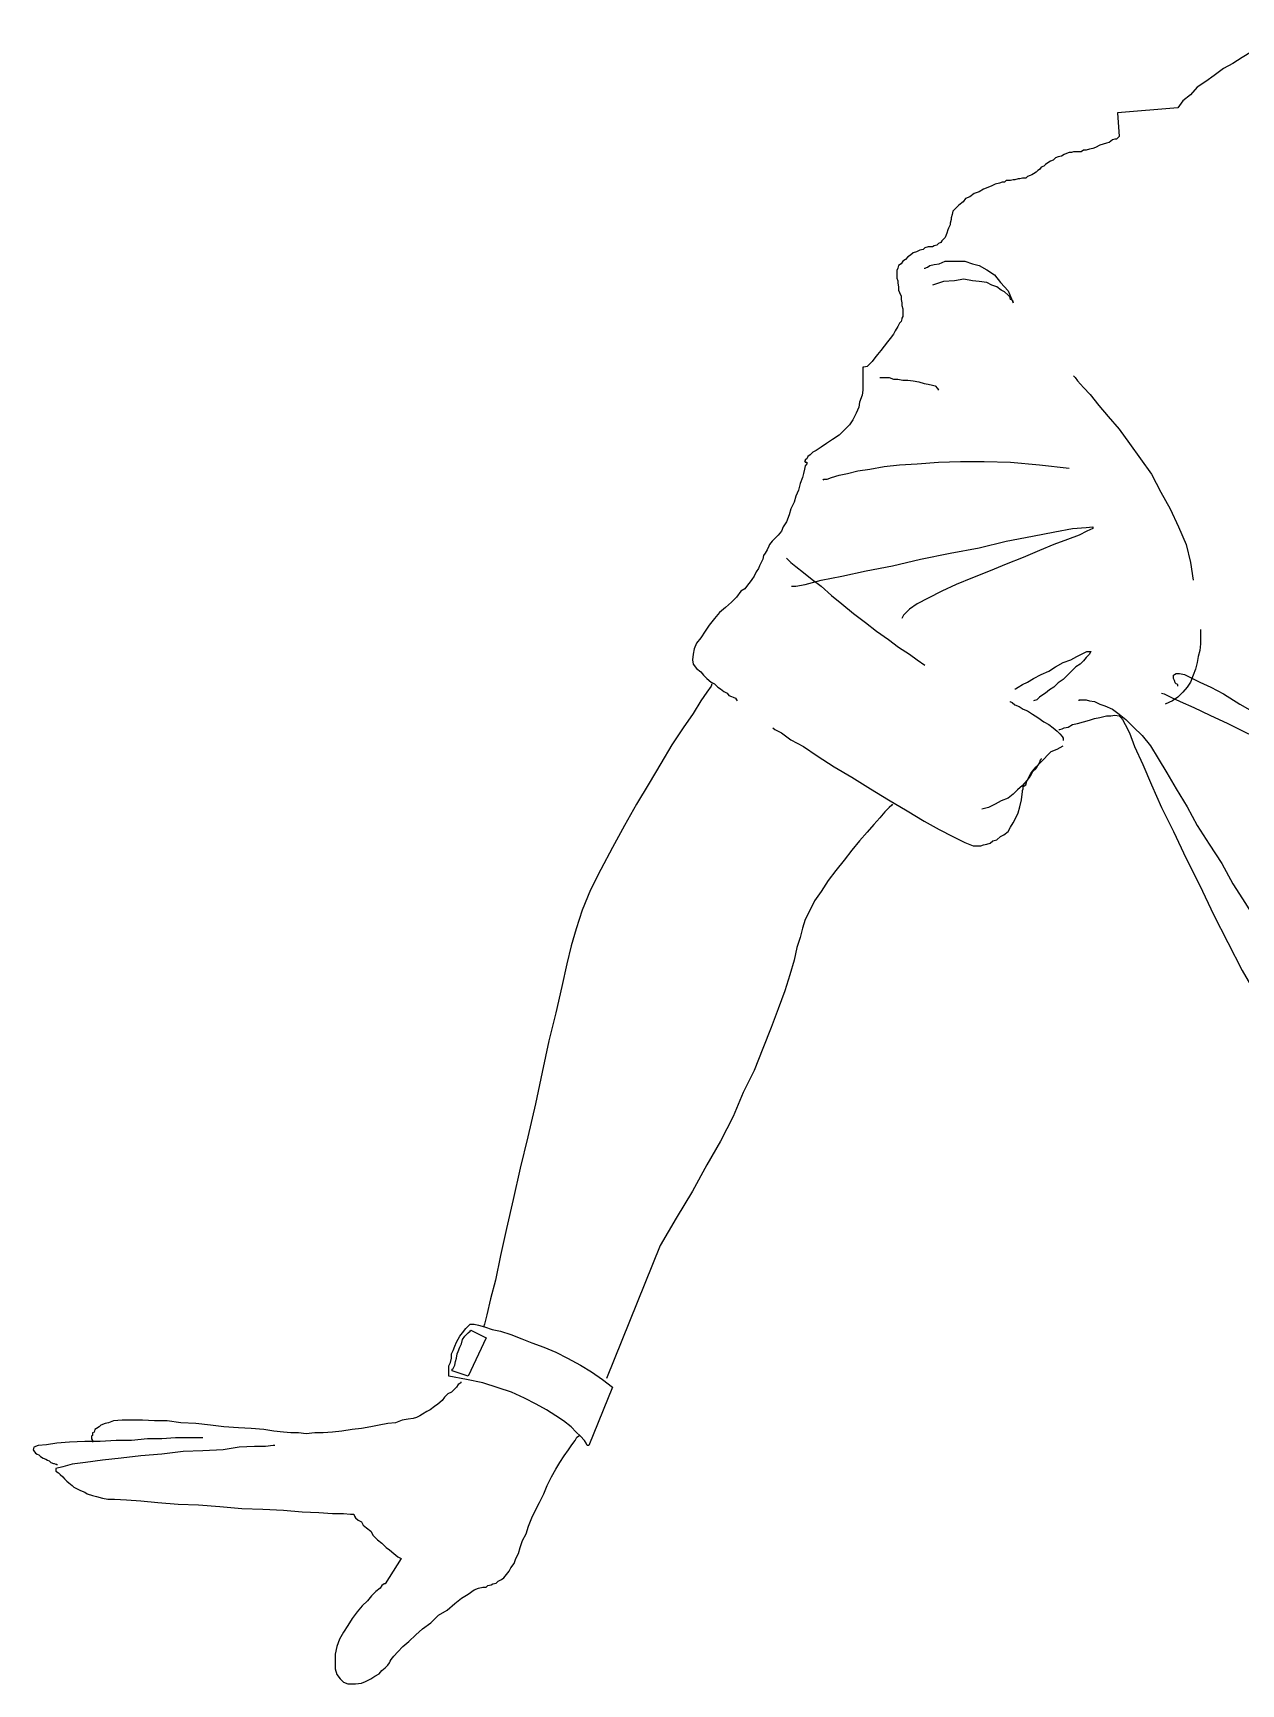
# Model space of a CAD drawing. Header units: millimetres. Extents: x -1627.97 to -1626.54, y 1778.14 to 1779.51.
# Drawn here: x -1627.966 to -1627.467, y 1778.616 to 1779.299 of the extents above; entities that cross this region are included whole.
import ezdxf

# ---------------------------------------------------------------- set-up
doc = ezdxf.new("R2010")
doc.units = ezdxf.units.MM
doc.header["$LTSCALE"] = 10
doc.layers.add('Humanos', color=2, linetype='Continuous')

msp = doc.modelspace()

# ---------------------------------------------------------------- linework, layer by layer
at = {"layer": 'Humanos'}
for points in [[(-1627.44641, 1779.29907), (-1627.44677, 1779.29907), (-1627.44816, 1779.29802), (-1627.44992, 1779.29732), (-1627.45238, 1779.29627), (-1627.45518, 1779.29486), (-1627.4587, 1779.29311), (-1627.46221, 1779.29135), (-1627.46607, 1779.28889), (-1627.46994, 1779.28643), (-1627.47379, 1779.28433), (-1627.47766, 1779.28151), (-1627.48117, 1779.27905), (-1627.48468, 1779.27661), (-1627.48748, 1779.27345), (-1627.49065, 1779.27099), (-1627.49275, 1779.26818)], [(-1627.49275, 1779.26818), (-1627.51767, 1779.26607), (-1627.51698, 1779.25624)], [(-1627.51698, 1779.25624), (-1627.51698, 1779.25624), (-1627.51767, 1779.25554), (-1627.51803, 1779.25519), (-1627.51874, 1779.25519), (-1627.51979, 1779.25483), (-1627.52119, 1779.25378), (-1627.52224, 1779.25344), (-1627.52364, 1779.25308), (-1627.52505, 1779.25273), (-1627.5268, 1779.25167), (-1627.52785, 1779.25133), (-1627.52926, 1779.25098), (-1627.53067, 1779.25062), (-1627.53172, 1779.25062), (-1627.53277, 1779.24992), (-1627.53348, 1779.24992)], [(-1627.53348, 1779.24992), (-1627.53453, 1779.24992), (-1627.53594, 1779.24992), (-1627.53664, 1779.24957), (-1627.53769, 1779.24957), (-1627.53874, 1779.24923), (-1627.53979, 1779.24887), (-1627.54086, 1779.24816), (-1627.54225, 1779.24782), (-1627.5433, 1779.24747), (-1627.54436, 1779.24641), (-1627.54541, 1779.24606), (-1627.54646, 1779.24536), (-1627.54751, 1779.24465), (-1627.54822, 1779.24395), (-1627.54927, 1779.2436), (-1627.54997, 1779.24255)], [(-1627.54997, 1779.24255), (-1627.55068, 1779.24219), (-1627.55138, 1779.2415), (-1627.55243, 1779.2408), (-1627.55314, 1779.24044), (-1627.55384, 1779.24009), (-1627.55489, 1779.23975), (-1627.5556, 1779.23904), (-1627.55699, 1779.23904), (-1627.55806, 1779.23868), (-1627.55875, 1779.23868), (-1627.56016, 1779.23834), (-1627.56086, 1779.23834), (-1627.56191, 1779.23798), (-1627.56262, 1779.23798), (-1627.56367, 1779.23798), (-1627.56437, 1779.23729)], [(-1627.56437, 1779.23729), (-1627.56542, 1779.23729), (-1627.56647, 1779.23693), (-1627.56823, 1779.23658), (-1627.56963, 1779.23588), (-1627.57139, 1779.23517), (-1627.57314, 1779.23447), (-1627.5749, 1779.23342), (-1627.57701, 1779.23271), (-1627.57877, 1779.23132), (-1627.58052, 1779.23061), (-1627.58157, 1779.22921), (-1627.58333, 1779.22781), (-1627.58438, 1779.22675), (-1627.58579, 1779.22535), (-1627.58613, 1779.22394), (-1627.58649, 1779.22253)], [(-1627.58649, 1779.22253), (-1627.58649, 1779.22184), (-1627.58684, 1779.22043), (-1627.58684, 1779.21973), (-1627.58754, 1779.21833), (-1627.58789, 1779.21763), (-1627.58825, 1779.21622), (-1627.58859, 1779.21551), (-1627.58895, 1779.21446), (-1627.58964, 1779.21376), (-1627.59035, 1779.21305), (-1627.5907, 1779.21236), (-1627.59175, 1779.212), (-1627.59246, 1779.2113), (-1627.59351, 1779.21095), (-1627.59421, 1779.21059), (-1627.59526, 1779.21059)], [(-1627.59526, 1779.21059), (-1627.59597, 1779.21059), (-1627.59738, 1779.21025), (-1627.59807, 1779.20954), (-1627.59948, 1779.2092), (-1627.60089, 1779.20849), (-1627.60228, 1779.20815), (-1627.60333, 1779.20708), (-1627.6044, 1779.20639), (-1627.60545, 1779.20533), (-1627.6065, 1779.20464), (-1627.6072, 1779.20358), (-1627.60825, 1779.20287), (-1627.60861, 1779.20182), (-1627.60896, 1779.20077), (-1627.60896, 1779.19972), (-1627.60896, 1779.19902)], [(-1627.59738, 1779.20148), (-1627.59738, 1779.20182), (-1627.59631, 1779.20218), (-1627.59526, 1779.20287), (-1627.59351, 1779.20323), (-1627.59141, 1779.20358), (-1627.58895, 1779.20464), (-1627.58649, 1779.20464), (-1627.58403, 1779.20464), (-1627.58087, 1779.20464), (-1627.57772, 1779.20358), (-1627.5749, 1779.20287), (-1627.57175, 1779.20112), (-1627.56858, 1779.19902), (-1627.56613, 1779.19585), (-1627.56296, 1779.19234), (-1627.56086, 1779.18742)], [(-1627.60896, 1779.19902), (-1627.60896, 1779.19761), (-1627.60861, 1779.19656), (-1627.60861, 1779.19551), (-1627.60825, 1779.1941), (-1627.60825, 1779.1927), (-1627.60791, 1779.19164), (-1627.6072, 1779.19024), (-1627.6072, 1779.18883), (-1627.60686, 1779.18742), (-1627.60686, 1779.18637), (-1627.6065, 1779.18498), (-1627.6065, 1779.18357), (-1627.6065, 1779.18286), (-1627.6065, 1779.18181), (-1627.60686, 1779.18111), (-1627.60686, 1779.18076)], [(-1627.56086, 1779.18742), (-1627.56086, 1779.18813), (-1627.56121, 1779.18849), (-1627.56191, 1779.18883), (-1627.56227, 1779.18988), (-1627.56296, 1779.19059), (-1627.56437, 1779.192), (-1627.56578, 1779.1927), (-1627.56753, 1779.1941), (-1627.56963, 1779.1948), (-1627.57175, 1779.19585), (-1627.5749, 1779.19621), (-1627.57772, 1779.19656), (-1627.58123, 1779.19726), (-1627.58508, 1779.19656), (-1627.58964, 1779.19621), (-1627.59421, 1779.1948)], [(-1627.60686, 1779.18076), (-1627.6072, 1779.1797), (-1627.60791, 1779.17901), (-1627.60861, 1779.1776), (-1627.60966, 1779.17585), (-1627.61037, 1779.17444), (-1627.61176, 1779.17268), (-1627.61282, 1779.17129), (-1627.61422, 1779.16953), (-1627.61563, 1779.16776), (-1627.61703, 1779.16601), (-1627.61809, 1779.16461), (-1627.61914, 1779.1632), (-1627.62019, 1779.16215), (-1627.62124, 1779.1611), (-1627.62265, 1779.16074), (-1627.62299, 1779.16074)], [(-1627.62299, 1779.16074), (-1627.62299, 1779.1604), (-1627.62299, 1779.15969), (-1627.62299, 1779.15864), (-1627.62299, 1779.15724), (-1627.62299, 1779.15548), (-1627.62299, 1779.15338), (-1627.62299, 1779.15127), (-1627.62335, 1779.14917), (-1627.6244, 1779.14635), (-1627.62475, 1779.14425), (-1627.62581, 1779.14179), (-1627.62721, 1779.13898), (-1627.62862, 1779.13687), (-1627.63072, 1779.13477), (-1627.63283, 1779.13266), (-1627.63564, 1779.1309)], [(-1627.61598, 1779.15653), (-1627.61563, 1779.15653), (-1627.61458, 1779.15653), (-1627.61388, 1779.15653), (-1627.61212, 1779.15653), (-1627.61037, 1779.15584), (-1627.60861, 1779.15584), (-1627.6065, 1779.15548), (-1627.6044, 1779.15548), (-1627.60228, 1779.15514), (-1627.59982, 1779.15478), (-1627.59772, 1779.15407), (-1627.59597, 1779.15373), (-1627.59421, 1779.15338), (-1627.59316, 1779.15302), (-1627.5921, 1779.15197), (-1627.59175, 1779.15127)], [(-1627.53594, 1779.15724), (-1627.53523, 1779.15653), (-1627.53418, 1779.15514), (-1627.53172, 1779.15232), (-1627.52892, 1779.14951), (-1627.52539, 1779.14495), (-1627.52154, 1779.14038), (-1627.51698, 1779.13512), (-1627.51277, 1779.12915), (-1627.50819, 1779.12283), (-1627.50363, 1779.11652), (-1627.49978, 1779.10914), (-1627.49591, 1779.10212), (-1627.4924, 1779.09474), (-1627.48924, 1779.08738), (-1627.48748, 1779.08), (-1627.48643, 1779.07262)], [(-1627.63564, 1779.1309), (-1627.6381, 1779.12915), (-1627.64021, 1779.12775), (-1627.64231, 1779.12634), (-1627.64372, 1779.12564), (-1627.64477, 1779.12459), (-1627.64582, 1779.12388), (-1627.64618, 1779.12283), (-1627.64687, 1779.12249), (-1627.64687, 1779.12213), (-1627.64723, 1779.12178), (-1627.64687, 1779.12178), (-1627.64687, 1779.12178), (-1627.64687, 1779.12142), (-1627.64687, 1779.12142), (-1627.64618, 1779.12142), (-1627.64618, 1779.12142)], [(-1627.64618, 1779.12142), (-1627.64618, 1779.12073), (-1627.64687, 1779.12003), (-1627.64723, 1779.11862), (-1627.64757, 1779.11686), (-1627.64793, 1779.11511), (-1627.64898, 1779.11265), (-1627.64969, 1779.10985), (-1627.65074, 1779.10739), (-1627.65144, 1779.10493), (-1627.65284, 1779.10212), (-1627.65354, 1779.09966), (-1627.65459, 1779.09686), (-1627.656, 1779.09474), (-1627.65671, 1779.09299), (-1627.6581, 1779.09123), (-1627.65881, 1779.09053)], [(-1627.6395, 1779.11406), (-1627.63915, 1779.1144), (-1627.63775, 1779.1144), (-1627.636, 1779.11511), (-1627.63283, 1779.11616), (-1627.62932, 1779.11686), (-1627.62511, 1779.11791), (-1627.62019, 1779.11862), (-1627.61422, 1779.11967), (-1627.60791, 1779.12037), (-1627.60053, 1779.12073), (-1627.59175, 1779.12142), (-1627.58262, 1779.12178), (-1627.5728, 1779.12178), (-1627.56191, 1779.12142), (-1627.54997, 1779.12037), (-1627.53769, 1779.11896)], [(-1627.65881, 1779.09053), (-1627.65986, 1779.08948), (-1627.66056, 1779.08878), (-1627.66162, 1779.08738), (-1627.66197, 1779.08668), (-1627.66267, 1779.08527), (-1627.66338, 1779.08386), (-1627.66407, 1779.08281), (-1627.66443, 1779.08141), (-1627.66513, 1779.08), (-1627.66582, 1779.07859), (-1627.66618, 1779.07754), (-1627.66723, 1779.07613), (-1627.66794, 1779.07438), (-1627.66899, 1779.07298), (-1627.66969, 1779.07193), (-1627.67074, 1779.07052)], [(-1627.65249, 1779.07016), (-1627.65074, 1779.07016), (-1627.64687, 1779.07087), (-1627.64021, 1779.07262), (-1627.63178, 1779.07438), (-1627.6216, 1779.07649), (-1627.61071, 1779.07859), (-1627.59913, 1779.08141), (-1627.58684, 1779.08386), (-1627.5749, 1779.08597), (-1627.56367, 1779.08878), (-1627.55278, 1779.09089), (-1627.54366, 1779.09264), (-1627.53628, 1779.09404), (-1627.53067, 1779.0944), (-1627.52785, 1779.09474), (-1627.52785, 1779.09404)], [(-1627.52785, 1779.09404), (-1627.53031, 1779.09299), (-1627.53348, 1779.09123), (-1627.5384, 1779.08948), (-1627.54401, 1779.08738), (-1627.54997, 1779.08492), (-1627.55665, 1779.0821), (-1627.56367, 1779.0793), (-1627.57034, 1779.07649), (-1627.57772, 1779.07369), (-1627.58438, 1779.07087), (-1627.59035, 1779.06806), (-1627.59597, 1779.06526), (-1627.60053, 1779.0628), (-1627.60369, 1779.06069), (-1627.60615, 1779.05824), (-1627.60686, 1779.05683)], [(-1627.65459, 1779.08176), (-1627.65425, 1779.08141), (-1627.65284, 1779.08), (-1627.65074, 1779.07825), (-1627.64757, 1779.07579), (-1627.64406, 1779.07298), (-1627.64021, 1779.07016), (-1627.636, 1779.06631), (-1627.63178, 1779.0628), (-1627.62686, 1779.05893), (-1627.62194, 1779.05508), (-1627.61738, 1779.05157), (-1627.61247, 1779.04806), (-1627.60825, 1779.04489), (-1627.60369, 1779.04209), (-1627.60053, 1779.03963), (-1627.59738, 1779.03752)], [(-1627.67074, 1779.07052), (-1627.67179, 1779.06911), (-1627.67355, 1779.06806), (-1627.67532, 1779.06561), (-1627.67742, 1779.0635), (-1627.67988, 1779.06139), (-1627.68234, 1779.05929), (-1627.68444, 1779.05683), (-1627.68655, 1779.05403), (-1627.6883, 1779.05157), (-1627.69006, 1779.04875), (-1627.69181, 1779.04665), (-1627.69286, 1779.04419), (-1627.69321, 1779.04209), (-1627.69357, 1779.03963), (-1627.69321, 1779.03788), (-1627.69181, 1779.03612)], [(-1627.48327, 1779.05227), (-1627.48327, 1779.05191), (-1627.48327, 1779.05086), (-1627.48327, 1779.04981), (-1627.48327, 1779.04806), (-1627.48327, 1779.0463), (-1627.48363, 1779.04349), (-1627.48432, 1779.04103), (-1627.48468, 1779.03858), (-1627.48538, 1779.03576), (-1627.48643, 1779.0333), (-1627.48748, 1779.0305), (-1627.48889, 1779.0284), (-1627.49065, 1779.02628), (-1627.49275, 1779.02418), (-1627.49486, 1779.02277), (-1627.49801, 1779.02138)], [(-1627.56016, 1779.02769), (-1627.55981, 1779.02769), (-1627.55875, 1779.0284), (-1627.55699, 1779.02945), (-1627.55489, 1779.0305), (-1627.55243, 1779.03191), (-1627.54927, 1779.03366), (-1627.54612, 1779.03506), (-1627.5433, 1779.03683), (-1627.54015, 1779.03858), (-1627.53699, 1779.03963), (-1627.53453, 1779.04103), (-1627.53172, 1779.04243), (-1627.53031, 1779.04314), (-1627.52892, 1779.04314), (-1627.52856, 1779.04314), (-1627.52892, 1779.04279)], [(-1627.52892, 1779.04279), (-1627.52926, 1779.04209), (-1627.53067, 1779.04068), (-1627.53172, 1779.03927), (-1627.53312, 1779.03788), (-1627.53489, 1779.03683), (-1627.53664, 1779.03506), (-1627.5384, 1779.0333), (-1627.54015, 1779.03155), (-1627.54225, 1779.03015), (-1627.54401, 1779.0284), (-1627.54576, 1779.02733), (-1627.54751, 1779.02594), (-1627.54892, 1779.02489), (-1627.54997, 1779.02418), (-1627.55102, 1779.02313), (-1627.55243, 1779.02277)], [(-1627.69181, 1779.03612), (-1627.69006, 1779.03471), (-1627.68901, 1779.0333), (-1627.6876, 1779.03191), (-1627.68584, 1779.0305), (-1627.68444, 1779.02979), (-1627.68304, 1779.0284), (-1627.68198, 1779.02769), (-1627.68058, 1779.02664), (-1627.67917, 1779.02594), (-1627.67847, 1779.02489), (-1627.67742, 1779.02453), (-1627.67671, 1779.02418), (-1627.67566, 1779.02382), (-1627.67532, 1779.02313), (-1627.67532, 1779.02313), (-1627.67496, 1779.02277)], [(-1627.68549, 1779.02979), (-1627.68584, 1779.02874), (-1627.6876, 1779.02628), (-1627.69006, 1779.02277), (-1627.69321, 1779.01751), (-1627.69742, 1779.01154), (-1627.702, 1779.00452), (-1627.70656, 1778.9968), (-1627.71147, 1778.98872), (-1627.71674, 1778.97994), (-1627.72166, 1778.97117), (-1627.72656, 1778.96204), (-1627.73148, 1778.95292), (-1627.73569, 1778.94449), (-1627.7392, 1778.93606), (-1627.74166, 1778.92834), (-1627.74376, 1778.92132)], [(-1627.49275, 1779.02874), (-1627.49275, 1779.02945), (-1627.49345, 1779.02979), (-1627.49381, 1779.03015), (-1627.49416, 1779.0312), (-1627.4945, 1779.03191), (-1627.4945, 1779.03296), (-1627.4945, 1779.0333), (-1627.49416, 1779.03366), (-1627.49345, 1779.03401), (-1627.49206, 1779.03401), (-1627.48994, 1779.03366), (-1627.48714, 1779.03225), (-1627.48363, 1779.0305), (-1627.47905, 1779.0284), (-1627.47379, 1779.02558), (-1627.46712, 1779.02138)], [(-1627.56227, 1779.02243), (-1627.56227, 1779.02243), (-1627.56121, 1779.02207), (-1627.56016, 1779.02102), (-1627.5584, 1779.02031), (-1627.55665, 1779.01926), (-1627.55489, 1779.01856), (-1627.55278, 1779.01716), (-1627.55068, 1779.01576), (-1627.54822, 1779.014), (-1627.54612, 1779.01295), (-1627.54436, 1779.01154), (-1627.54261, 1779.01013), (-1627.54155, 1779.00908), (-1627.5405, 1779.00803), (-1627.54015, 1779.00733), (-1627.54015, 1779.00628)], [(-1627.53348, 1779.02277), (-1627.53348, 1779.02313), (-1627.53277, 1779.02313), (-1627.53172, 1779.02313), (-1627.53067, 1779.02313), (-1627.52926, 1779.02277), (-1627.52716, 1779.02243), (-1627.52505, 1779.02138), (-1627.52295, 1779.02067), (-1627.51979, 1779.01926), (-1627.51698, 1779.01716), (-1627.51416, 1779.01505), (-1627.51101, 1779.01189), (-1627.5075, 1779.00838), (-1627.50398, 1779.00416), (-1627.50083, 1778.9989), (-1627.49732, 1778.99293)], [(-1627.49942, 1779.02594), (-1627.49837, 1779.02558), (-1627.49557, 1779.02418), (-1627.4917, 1779.02243), (-1627.48609, 1779.01997), (-1627.47941, 1779.01681), (-1627.47204, 1779.0133), (-1627.46431, 1779.00944), (-1627.45588, 1779.00557), (-1627.44782, 1779.00172), (-1627.43939, 1778.99785), (-1627.43166, 1778.99364), (-1627.42465, 1778.99047), (-1627.41832, 1778.98732), (-1627.41305, 1778.9845), (-1627.4092, 1778.98311), (-1627.40708, 1778.98135)], [(-1627.54191, 1779.01084), (-1627.54155, 1779.01084), (-1627.5405, 1779.0112), (-1627.53979, 1779.01154), (-1627.53804, 1779.01189), (-1627.53628, 1779.01295), (-1627.53418, 1779.0133), (-1627.53172, 1779.014), (-1627.52926, 1779.01471), (-1627.52716, 1779.01541), (-1627.52505, 1779.01576), (-1627.52224, 1779.01646), (-1627.52049, 1779.01646), (-1627.51874, 1779.01681), (-1627.51698, 1779.01646), (-1627.51628, 1779.01576), (-1627.51557, 1779.01505)], [(-1627.51557, 1779.01505), (-1627.51452, 1779.01295), (-1627.51277, 1779.00944), (-1627.51065, 1779.00382), (-1627.50714, 1778.99644), (-1627.50363, 1778.98803), (-1627.49942, 1778.97853), (-1627.4945, 1778.96871), (-1627.48924, 1778.95748), (-1627.48363, 1778.94625), (-1627.478, 1778.93431), (-1627.47204, 1778.92272), (-1627.46607, 1778.91114), (-1627.45975, 1778.90025), (-1627.45378, 1778.88936), (-1627.44782, 1778.87989), (-1627.44219, 1778.87077)], [(-1627.46712, 1779.02138), (-1627.45905, 1779.01681), (-1627.44921, 1779.01084), (-1627.43763, 1779.00347), (-1627.42535, 1778.99504), (-1627.41166, 1778.98627), (-1627.39831, 1778.97714), (-1627.38462, 1778.96766), (-1627.37093, 1778.95818), (-1627.35794, 1778.94905), (-1627.346, 1778.94062), (-1627.33512, 1778.93219), (-1627.326, 1778.92483), (-1627.31862, 1778.9185), (-1627.3137, 1778.9136), (-1627.31124, 1778.91009), (-1627.31195, 1778.90797)], [(-1627.66022, 1779.01154), (-1627.65951, 1779.01084), (-1627.65671, 1779.00944), (-1627.65284, 1779.00662), (-1627.64757, 1779.00382), (-1627.64196, 1778.99995), (-1627.63493, 1778.99539), (-1627.62757, 1778.99118), (-1627.61984, 1778.98627), (-1627.61247, 1778.9817), (-1627.60474, 1778.97714), (-1627.59772, 1778.97292), (-1627.59141, 1778.96942), (-1627.58579, 1778.96661), (-1627.58087, 1778.96415), (-1627.57736, 1778.96274), (-1627.5756, 1778.96274)], [(-1627.55699, 1778.98521), (-1627.55699, 1778.98521), (-1627.55699, 1778.98557), (-1627.55665, 1778.98627), (-1627.55665, 1778.98732), (-1627.5556, 1778.98803), (-1627.55524, 1778.98942), (-1627.55453, 1778.99083), (-1627.55348, 1778.99259), (-1627.55278, 1778.99364), (-1627.55138, 1778.99539), (-1627.54997, 1778.9968), (-1627.54822, 1778.99855), (-1627.54646, 1779.00031), (-1627.54506, 1779.00172), (-1627.54261, 1779.00277), (-1627.54015, 1779.00416)], [(-1627.54927, 1778.9989), (-1627.54927, 1778.99855), (-1627.54963, 1778.99819), (-1627.54997, 1778.99714), (-1627.55068, 1778.99609), (-1627.55138, 1778.99469), (-1627.55278, 1778.99329), (-1627.55384, 1778.99154), (-1627.55524, 1778.98978), (-1627.55699, 1778.98767), (-1627.55911, 1778.98591), (-1627.56086, 1778.98416), (-1627.56296, 1778.9824), (-1627.56578, 1778.98135), (-1627.56823, 1778.97994), (-1627.57104, 1778.97853), (-1627.57385, 1778.97784)], [(-1627.49732, 1778.99293), (-1627.49345, 1778.98627), (-1627.48889, 1778.97889), (-1627.48468, 1778.97117), (-1627.47976, 1778.96345), (-1627.4745, 1778.95536), (-1627.46994, 1778.94695), (-1627.46467, 1778.93887), (-1627.45975, 1778.9308), (-1627.45518, 1778.92342), (-1627.45133, 1778.91675), (-1627.44746, 1778.91043), (-1627.44395, 1778.90481), (-1627.4408, 1778.9006), (-1627.43904, 1778.89709), (-1627.43729, 1778.89499), (-1627.43693, 1778.89394)], [(-1627.5756, 1778.96274), (-1627.57419, 1778.96274), (-1627.57314, 1778.96309), (-1627.57175, 1778.96345), (-1627.57034, 1778.96379), (-1627.56929, 1778.96484), (-1627.56753, 1778.9652), (-1627.56613, 1778.96661), (-1627.56472, 1778.9673), (-1627.56296, 1778.96871), (-1627.56191, 1778.97047), (-1627.56086, 1778.97222), (-1627.55981, 1778.97397), (-1627.55875, 1778.97643), (-1627.55806, 1778.97889), (-1627.55735, 1778.9817), (-1627.55699, 1778.98521)], [(-1627.61071, 1778.97994), (-1627.61107, 1778.9796), (-1627.61212, 1778.97853), (-1627.61388, 1778.97678), (-1627.61598, 1778.97433), (-1627.61843, 1778.97152), (-1627.62124, 1778.96837), (-1627.6244, 1778.96484), (-1627.62757, 1778.96099), (-1627.63072, 1778.95677), (-1627.63424, 1778.95256), (-1627.63739, 1778.94835), (-1627.64021, 1778.94379), (-1627.64301, 1778.93992), (-1627.64511, 1778.9357), (-1627.64687, 1778.93219), (-1627.64793, 1778.92868)], [(-1627.64793, 1778.92868), (-1627.64898, 1778.92483), (-1627.65038, 1778.92062), (-1627.65144, 1778.91535), (-1627.6532, 1778.90938), (-1627.6553, 1778.90271), (-1627.6581, 1778.89533), (-1627.66092, 1778.88761), (-1627.66443, 1778.87883), (-1627.66794, 1778.8697), (-1627.6725, 1778.86058), (-1627.67671, 1778.85075), (-1627.68198, 1778.84056), (-1627.6876, 1778.83074), (-1627.69357, 1778.81985), (-1627.70024, 1778.80862), (-1627.7069, 1778.79739)], [(-1627.74376, 1778.92132), (-1627.74553, 1778.91394), (-1627.74763, 1778.90446), (-1627.75009, 1778.89358), (-1627.7529, 1778.882), (-1627.7557, 1778.86901), (-1627.75852, 1778.85601), (-1627.76167, 1778.84232), (-1627.76483, 1778.82933), (-1627.76764, 1778.81634), (-1627.77046, 1778.80441), (-1627.77292, 1778.79317), (-1627.77502, 1778.78299), (-1627.77712, 1778.77527), (-1627.77853, 1778.76859), (-1627.77958, 1778.76474), (-1627.77993, 1778.76369)], [(-1627.7069, 1778.79739), (-1627.72902, 1778.74227)], [(-1627.78554, 1778.76474), (-1627.7852, 1778.76474), (-1627.78379, 1778.76474), (-1627.78203, 1778.76438), (-1627.77958, 1778.76369), (-1627.77642, 1778.76263), (-1627.77292, 1778.76193), (-1627.7687, 1778.76053), (-1627.76413, 1778.75877), (-1627.75991, 1778.75702), (-1627.75501, 1778.75526), (-1627.75009, 1778.75315), (-1627.74517, 1778.75069), (-1627.73991, 1778.74788), (-1627.73535, 1778.74508), (-1627.73078, 1778.74191), (-1627.72656, 1778.73875), (-1627.7364, 1778.71453), (-1627.7371, 1778.71453), (-1627.73745, 1778.71558), (-1627.73815, 1778.71664), (-1627.73991, 1778.7184), (-1627.74166, 1778.72015), (-1627.74376, 1778.72225), (-1627.74693, 1778.72471), (-1627.75009, 1778.72683), (-1627.75395, 1778.72927), (-1627.75816, 1778.73173), (-1627.76308, 1778.73419), (-1627.76834, 1778.73665), (-1627.77397, 1778.73841), (-1627.78028, 1778.74052), (-1627.78695, 1778.74191), (-1627.79433, 1778.74332), (-1627.79433, 1778.74332), (-1627.79433, 1778.74367), (-1627.79433, 1778.74437), (-1627.79433, 1778.74542), (-1627.79433, 1778.74613), (-1627.79433, 1778.74754), (-1627.79363, 1778.74893), (-1627.79327, 1778.75069), (-1627.79327, 1778.75244), (-1627.79256, 1778.75385), (-1627.79187, 1778.75561), (-1627.79117, 1778.75736), (-1627.78976, 1778.75982), (-1627.78871, 1778.76123), (-1627.7873, 1778.76298), (-1627.78554, 1778.76474)], [(-1627.7852, 1778.76228), (-1627.77887, 1778.75912), (-1627.78625, 1778.74332), (-1627.79292, 1778.74542), (-1627.79292, 1778.74542), (-1627.79292, 1778.74613), (-1627.79256, 1778.74647), (-1627.79187, 1778.74788), (-1627.79151, 1778.74929), (-1627.79117, 1778.75069), (-1627.79081, 1778.75244), (-1627.79046, 1778.75351), (-1627.78976, 1778.75526), (-1627.78905, 1778.75666), (-1627.78871, 1778.75841), (-1627.78766, 1778.75982), (-1627.78695, 1778.76053), (-1627.78625, 1778.76123), (-1627.78554, 1778.76193), (-1627.7852, 1778.76228)], [(-1627.78941, 1778.74086), (-1627.78941, 1778.74052), (-1627.78976, 1778.74016), (-1627.79046, 1778.73981), (-1627.79117, 1778.73875), (-1627.79187, 1778.73806), (-1627.79327, 1778.73665), (-1627.79468, 1778.73595), (-1627.79609, 1778.73455), (-1627.79714, 1778.73314), (-1627.79889, 1778.73173), (-1627.80029, 1778.73068), (-1627.80205, 1778.72927), (-1627.80345, 1778.72858), (-1627.8052, 1778.72752), (-1627.80625, 1778.72683), (-1627.80766, 1778.72612)], [(-1627.93511, 1778.72401), (-1627.93652, 1778.72366), (-1627.93827, 1778.72296), (-1627.93896, 1778.72225), (-1627.94002, 1778.72155), (-1627.94072, 1778.7212), (-1627.94107, 1778.72015), (-1627.94178, 1778.71979), (-1627.94178, 1778.71874), (-1627.94213, 1778.7184), (-1627.94213, 1778.71804), (-1627.94213, 1778.71734), (-1627.94178, 1778.71664), (-1627.94178, 1778.71629), (-1627.94178, 1778.71629), (-1627.94178, 1778.71629), (-1627.94178, 1778.71594)], [(-1627.85963, 1778.71979), (-1627.86278, 1778.72015), (-1627.86665, 1778.7205), (-1627.87086, 1778.7212), (-1627.87612, 1778.72155), (-1627.88139, 1778.72191), (-1627.88736, 1778.72225), (-1627.89298, 1778.72296), (-1627.89895, 1778.72366), (-1627.90526, 1778.72401), (-1627.91089, 1778.72471), (-1627.91615, 1778.72471), (-1627.92107, 1778.72506), (-1627.92563, 1778.72506), (-1627.92948, 1778.72506), (-1627.93299, 1778.72471), (-1627.93511, 1778.72401)], [(-1627.80766, 1778.72612), (-1627.80907, 1778.72576), (-1627.81117, 1778.72542), (-1627.81363, 1778.72506), (-1627.81644, 1778.72401), (-1627.8196, 1778.72366), (-1627.82311, 1778.72296), (-1627.82662, 1778.72225), (-1627.83049, 1778.72155), (-1627.83434, 1778.7212), (-1627.83856, 1778.7205), (-1627.84243, 1778.72015), (-1627.84628, 1778.71979), (-1627.84979, 1778.71979), (-1627.8533, 1778.71945), (-1627.85646, 1778.71979), (-1627.85963, 1778.71979)], [(-1627.89613, 1778.71769), (-1627.89683, 1778.71769), (-1627.89895, 1778.71769), (-1627.90246, 1778.71769), (-1627.90738, 1778.71769), (-1627.91299, 1778.71734), (-1627.91895, 1778.71734), (-1627.92563, 1778.71664), (-1627.93194, 1778.71664), (-1627.93862, 1778.71629), (-1627.94493, 1778.71629), (-1627.95126, 1778.71594), (-1627.95652, 1778.71558), (-1627.96074, 1778.71489), (-1627.96425, 1778.71453), (-1627.966, 1778.71383), (-1627.96635, 1778.71278)], [(-1627.8663, 1778.71453), (-1627.86699, 1778.71453), (-1627.87016, 1778.71418), (-1627.87471, 1778.71418), (-1627.88104, 1778.71383), (-1627.88772, 1778.71278), (-1627.89613, 1778.71243), (-1627.90421, 1778.71207), (-1627.91299, 1778.71102), (-1627.92176, 1778.71032), (-1627.92984, 1778.70927), (-1627.93757, 1778.70856), (-1627.94458, 1778.70751), (-1627.95021, 1778.70681), (-1627.95406, 1778.70576), (-1627.95687, 1778.70505), (-1627.95687, 1778.704)], [(-1627.76378, 1778.67521), (-1627.76237, 1778.67803), (-1627.76132, 1778.68118), (-1627.75991, 1778.68469), (-1627.75852, 1778.68785), (-1627.75676, 1778.69101), (-1627.75501, 1778.69452), (-1627.7536, 1778.69803), (-1627.75185, 1778.70154), (-1627.75009, 1778.70471), (-1627.74834, 1778.70751), (-1627.74658, 1778.71032), (-1627.74483, 1778.71278), (-1627.74342, 1778.71489), (-1627.74201, 1778.71664), (-1627.74132, 1778.71804), (-1627.74025, 1778.71874)], [(-1627.96635, 1778.71278), (-1627.966, 1778.71243), (-1627.9653, 1778.71137), (-1627.96459, 1778.71102), (-1627.9639, 1778.71068), (-1627.9632, 1778.70997), (-1627.96214, 1778.70927), (-1627.96108, 1778.70892), (-1627.96038, 1778.70856), (-1627.95969, 1778.70822), (-1627.95898, 1778.70751), (-1627.95793, 1778.70717), (-1627.95757, 1778.70717), (-1627.95687, 1778.70681), (-1627.95652, 1778.70681), (-1627.95652, 1778.70681), (-1627.95652, 1778.70646)], [(-1627.95687, 1778.704), (-1627.95582, 1778.7033), (-1627.95511, 1778.70259), (-1627.95406, 1778.70154), (-1627.95336, 1778.70084), (-1627.95231, 1778.69979), (-1627.9516, 1778.69908), (-1627.95021, 1778.69803), (-1627.9495, 1778.69733), (-1627.94809, 1778.69662), (-1627.94668, 1778.69592), (-1627.94493, 1778.69523), (-1627.94388, 1778.69452), (-1627.94178, 1778.69382), (-1627.94002, 1778.69347), (-1627.93757, 1778.69277), (-1627.93545, 1778.69241)], [(-1627.93545, 1778.69241), (-1627.93265, 1778.69241), (-1627.92773, 1778.69206), (-1627.92176, 1778.69172), (-1627.91474, 1778.69101), (-1627.90631, 1778.69031), (-1627.89788, 1778.68995), (-1627.88911, 1778.68926), (-1627.87999, 1778.68856), (-1627.87121, 1778.6882), (-1627.86278, 1778.68785), (-1627.85505, 1778.68715), (-1627.84804, 1778.6868), (-1627.84243, 1778.68644), (-1627.83785, 1778.68644), (-1627.83505, 1778.6861), (-1627.834, 1778.6861)], [(-1627.834, 1778.6861), (-1627.83364, 1778.6861), (-1627.83329, 1778.68539), (-1627.83295, 1778.68469), (-1627.83188, 1778.68364), (-1627.83049, 1778.68293), (-1627.82978, 1778.68154), (-1627.82837, 1778.68047), (-1627.82662, 1778.67908), (-1627.82557, 1778.67732), (-1627.82382, 1778.67557), (-1627.82206, 1778.67416), (-1627.82031, 1778.6724), (-1627.8189, 1778.67135), (-1627.81714, 1778.66994), (-1627.81539, 1778.66854), (-1627.81398, 1778.66784)], [(-1627.78028, 1778.65591), (-1627.77887, 1778.65591), (-1627.77818, 1778.65661), (-1627.77677, 1778.65696), (-1627.77607, 1778.6573), (-1627.77467, 1778.65766), (-1627.77397, 1778.65837), (-1627.77256, 1778.65906), (-1627.77151, 1778.65976), (-1627.77046, 1778.66117), (-1627.76939, 1778.66257), (-1627.7687, 1778.66398), (-1627.76729, 1778.66573), (-1627.76659, 1778.66784), (-1627.76554, 1778.66994), (-1627.76483, 1778.6724), (-1627.76378, 1778.67521)], [(-1627.81398, 1778.66784), (-1627.82065, 1778.6573)], [(-1627.82065, 1778.6573), (-1627.82101, 1778.6573), (-1627.82206, 1778.65661), (-1627.82277, 1778.65555), (-1627.82452, 1778.65415), (-1627.82627, 1778.6524), (-1627.82803, 1778.65028), (-1627.83013, 1778.64818), (-1627.83224, 1778.64572), (-1627.83434, 1778.64292), (-1627.8361, 1778.6401), (-1627.83785, 1778.6373), (-1627.83961, 1778.63449), (-1627.84067, 1778.63133), (-1627.84136, 1778.62816), (-1627.84136, 1778.62536), (-1627.84136, 1778.6222)], [(-1627.81855, 1778.62536), (-1627.81819, 1778.62606), (-1627.81714, 1778.62746), (-1627.81539, 1778.62923), (-1627.81329, 1778.63133), (-1627.81083, 1778.63343), (-1627.80802, 1778.63625), (-1627.8052, 1778.63871), (-1627.8017, 1778.64115), (-1627.79853, 1778.64432), (-1627.79502, 1778.64643), (-1627.79187, 1778.64923), (-1627.78905, 1778.65133), (-1627.78625, 1778.65309), (-1627.78379, 1778.65484), (-1627.78203, 1778.65555), (-1627.78028, 1778.65591)], [(-1627.84136, 1778.6222), (-1627.84067, 1778.61974), (-1627.83926, 1778.61798), (-1627.83785, 1778.61659), (-1627.8361, 1778.61588), (-1627.83434, 1778.61588), (-1627.83295, 1778.61588), (-1627.83049, 1778.61623), (-1627.82873, 1778.61693), (-1627.82662, 1778.61798), (-1627.82487, 1778.61905), (-1627.82311, 1778.6201), (-1627.82206, 1778.6215), (-1627.82065, 1778.62255), (-1627.8196, 1778.6236), (-1627.8189, 1778.62465), (-1627.81855, 1778.62536)]]:
    msp.add_lwpolyline(points, dxfattribs=at)

doc.saveas('drawing.dxf')
